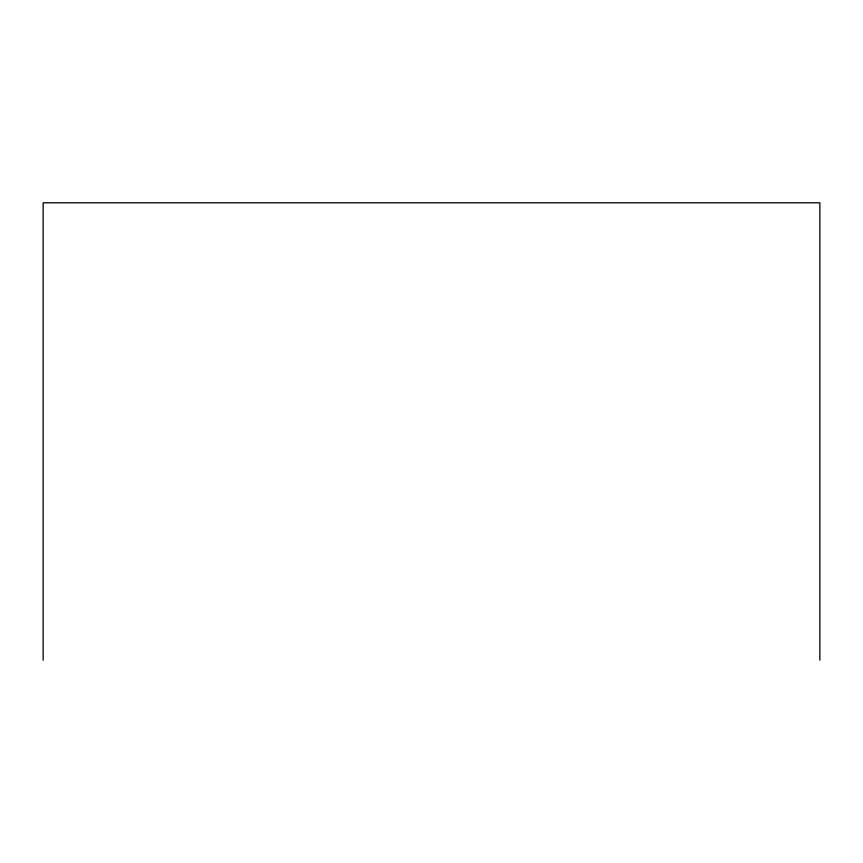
<?xml version="1.0" encoding="UTF-8"?>
<svg xmlns="http://www.w3.org/2000/svg" width="863" height="863" viewBox="0 0 863 863"><rect width="100%" height="100%" fill="white"/><g stroke="black" fill="none" stroke-linecap="round" stroke-linejoin="round"><path stroke-width="1.29" d="M819.85 660.195L819.85 202.805L43.15 202.805L43.15 660.195"/></g></svg>
